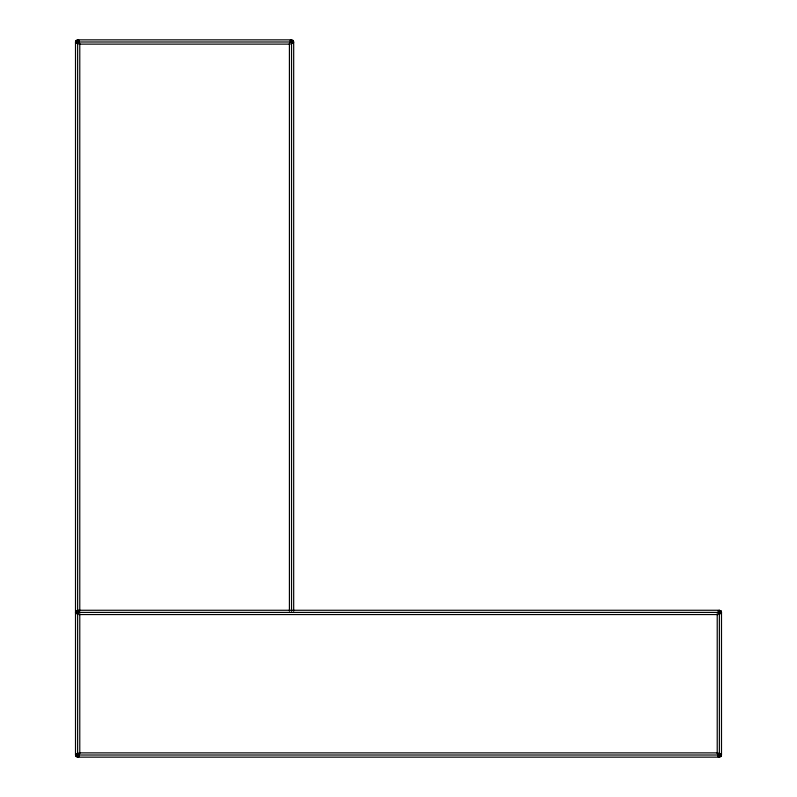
<?xml version="1.0" encoding="UTF-8"?>
<svg xmlns="http://www.w3.org/2000/svg" width="797" height="797" viewBox="0 0 797 797"><rect width="100%" height="100%" fill="white"/><g stroke="black" fill="none" stroke-linecap="round" stroke-linejoin="round"><path stroke-width="1.2" d="M77.638 610.263L79.152 610.891L76.123 610.891L76.123 613.919L75.506 612.405L76.123 610.891L77.638 610.263L719.362 610.263L720.877 610.891L721.494 612.405L721.494 755.008L720.877 756.522L719.362 757.15L77.638 757.15L76.123 756.522L75.506 755.008L75.506 41.992L76.123 40.478L77.638 39.85L291.543 39.85L293.057 40.478L293.685 41.992L293.685 611.16M720.07 611.399L721.494 612.405L720.877 613.919L720.877 610.891L717.848 610.891L719.362 610.263L719.362 757.15L717.848 756.522L720.877 756.522L720.877 753.494L721.494 755.008L75.506 755.008L76.123 753.494L76.123 756.522L79.152 756.522L77.638 757.15L76.632 755.725M292.051 43.417L293.057 41.992L291.543 40.478L290.038 41.992L291.543 43.506L293.057 41.992M77.638 40.478L76.123 41.992L77.638 43.506L79.152 41.992L77.638 40.478L75.506 41.992L76.123 43.506L76.123 40.478L79.152 40.478L77.638 39.85L77.638 757.15M291.543 41.992L293.057 40.478L290.038 40.478L291.543 39.85L291.543 611.16M77.638 610.891L76.123 612.405L77.638 613.919L79.152 612.405L77.638 610.891L75.506 612.405L721.494 612.405M719.362 612.405L720.877 610.891M75.506 41.992L293.685 41.992L293.057 43.506L293.057 40.478M78.883 44.124L290.307 44.124M78.883 614.547L718.117 614.547M78.883 752.876L718.117 752.876M719.362 755.008L720.877 756.522M717.22 613.65L717.22 753.773M289.411 43.227L289.411 611.16M79.78 43.227L79.78 611.16M79.78 613.65L79.78 753.773M77.638 753.494L76.123 755.008L77.638 756.522L79.152 755.008L77.638 753.494M719.362 610.891L717.848 612.405L719.362 613.919L720.877 612.405L719.362 610.891M719.362 753.494L717.848 755.008L719.362 756.522L720.877 755.008L719.362 753.494"/></g></svg>
